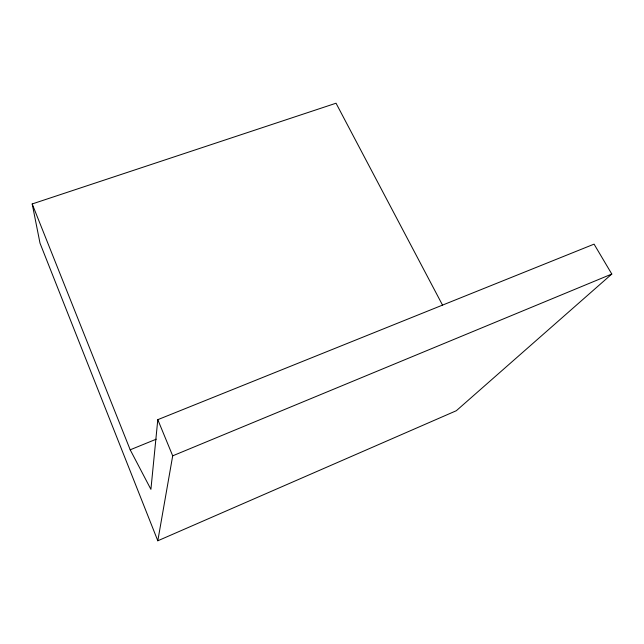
<?xml version="1.0" encoding="UTF-8"?>
<svg xmlns="http://www.w3.org/2000/svg" width="644" height="644" viewBox="0 0 644 644"><rect width="100%" height="100%" fill="white"/><g stroke="black" fill="none" stroke-linecap="round" stroke-linejoin="round"><path stroke-width="0.97" d="M32.2 203.947L40.009 243.182L157.804 540.783L456.33 410.719L611.8 274.046L594.066 244.14L157.796 419.671L150.913 489.36L130.201 449.802L32.2 203.947L336.039 103.217L442.573 305.2M157.804 540.783L172.697 455.831L157.796 419.671M172.697 455.831L611.8 274.046M130.201 449.802L156.234 439.192"/></g></svg>
